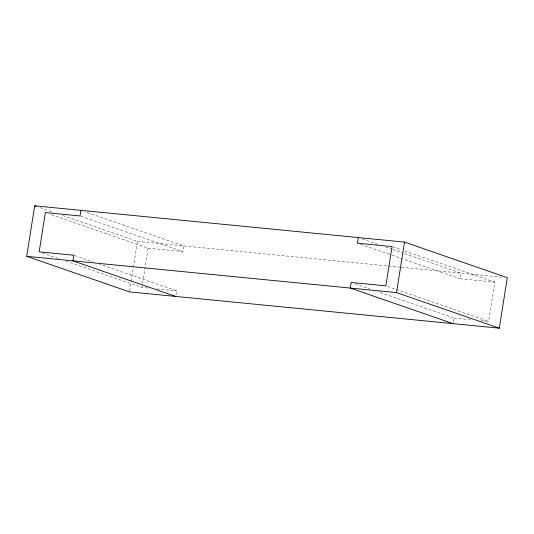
<?xml version="1.0" encoding="UTF-8"?>
<svg xmlns="http://www.w3.org/2000/svg" width="534" height="534" viewBox="0 0 534 534"><rect width="100%" height="100%" fill="white"/><g stroke="black" fill="none" stroke-linecap="round" stroke-linejoin="round"><path stroke-width="0.4" stroke-dasharray="2.67 2" d="M129.608 291.083L131.03 282.126M131.157 281.311L137.478 241.401L61.377 215.055M147.704 287.986L141.924 287.419L142.445 284.148M142.578 283.327L148.145 248.143L50.076 214.194M175.96 294.828L176.6 290.823L99.704 264.203M148.145 248.143L182.822 251.547L183.709 245.934L84.846 211.711M453.326 322.042L453.96 318.037L377.858 291.691M481.207 320.707L488.637 321.435L494.851 282.159L460.181 278.761L461.076 273.148L403.797 253.323M137.478 241.401L400.634 267.22M401.461 267.3L502.347 277.199M156.789 288.881L176.6 290.823M453.96 318.037L472.123 319.819M392.857 246.848L401.488 249.839M404.625 250.927L494.851 282.159M362.212 238.925L377.905 244.358M385.755 247.075L392.029 249.244M392.81 249.518L403.01 253.049M360.543 244.265L391.142 254.858M391.923 255.132L460.181 278.761M387.424 286.398L488.637 321.435M355.103 283.814L370.009 288.974M80.821 216.237L182.822 251.547M40.19 207.719L53.527 212.338M74.6 255.512L92.649 261.76M42.286 252.922L57.979 258.356M65.822 261.073L141.924 287.419"/><path stroke-width="0.8" d="M26.7 256.313L34.697 205.817L404.518 242.102L507.3 277.687L499.303 328.183L129.482 291.898L26.7 256.313L396.522 292.599L499.303 328.183M80.928 210.356L80.04 215.963L45.363 212.565L39.149 251.841L73.819 255.239L72.924 260.852L175.706 296.43M358.294 237.57L357.4 243.177L392.076 246.581L385.855 285.857L351.178 282.453L350.291 288.066L453.072 323.644M396.522 292.599L404.518 242.102M34.697 205.817L36.265 206.364"/></g></svg>
